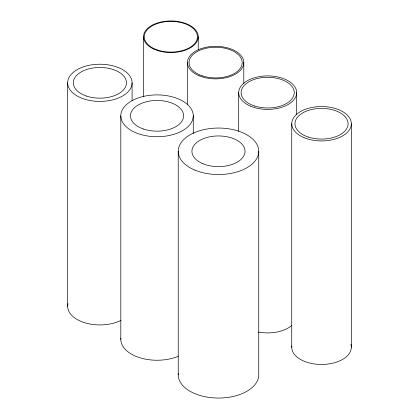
<?xml version="1.0" encoding="UTF-8"?>
<svg xmlns="http://www.w3.org/2000/svg" width="419" height="419" viewBox="0 0 419 419"><rect width="100%" height="100%" fill="white"/><g stroke="black" fill="none" stroke-linecap="round" stroke-linejoin="round"><path stroke-width="0.63" d="M351.321 123.741L351.321 347.257M296.662 92.651L296.662 114.219M291.739 123.741L291.739 347.257M258.743 151.29L258.743 374.806A40.255 23.244 0 0 1 217.529 398.045A40.255 23.244 0 0 1 178.274 373.701M243.8 62.593L243.8 83.507M238.694 92.651L238.694 131.21M198.239 36.757L198.239 49.824M193.269 115.812A36.233 20.919 0 0 1 138.925 133.928A36.233 20.919 0 0 1 138.925 97.7A36.233 20.919 0 0 1 193.269 115.812L193.269 133.462M187.44 62.593L187.44 104.42M178.227 151.29L178.227 374.806M143.492 36.757L143.492 96.883M132.09 82.815A32.205 18.593 0 0 1 83.784 98.921A32.205 18.593 0 0 1 83.784 66.715A32.205 18.593 0 0 1 132.09 82.815L132.09 100.46M120.808 115.812L120.808 339.332M67.679 82.815L67.679 306.336M178.232 356.297A36.233 20.919 0 0 1 139.705 357.7A36.233 20.919 0 0 1 120.855 338.248M120.976 320.388A32.205 18.593 0 0 1 84.449 322.656A32.205 18.593 0 0 1 68.009 303.686M291.682 325.547A28.984 16.734 0 0 1 258.523 332.047M350.881 344.313A29.791 17.2 0 0 1 323.028 364.436A29.791 17.2 0 0 1 291.818 346.031M194.861 170.109A40.255 23.244 0 0 0 258.528 153.689A40.255 23.244 0 0 0 202.063 130.068A40.255 23.244 0 0 0 194.861 170.109M202.896 163.714A26.57 15.341 0 0 0 244.911 152.872A26.57 15.341 0 0 0 207.646 137.285A26.57 15.341 0 0 0 202.896 163.714M143.754 129.099A26.57 15.341 0 0 0 183.611 115.812A26.57 15.341 0 0 0 143.754 102.529A26.57 15.341 0 0 0 143.754 129.099M86.602 96.103A26.57 15.341 0 0 0 126.454 82.815A26.57 15.341 0 0 0 86.602 69.533A26.57 15.341 0 0 0 86.602 96.103M250.672 106.201A28.984 16.734 0 0 0 296.511 94.38A28.984 16.734 0 0 0 255.857 77.368A28.984 16.734 0 0 0 250.672 106.201M254.396 105.934A26.57 15.341 0 0 0 294.248 92.651A26.57 15.341 0 0 0 254.396 79.364A26.57 15.341 0 0 0 254.396 105.934M304.053 137.668A29.791 17.2 0 0 0 351.164 125.517A29.791 17.2 0 0 0 309.379 108.039A29.791 17.2 0 0 0 304.053 137.668M308.248 137.023A26.57 15.341 0 0 0 348.1 123.741A26.57 15.341 0 0 0 308.248 110.454A26.57 15.341 0 0 0 308.248 137.023M199.083 75.766A28.178 16.268 0 0 0 243.649 64.275A28.178 16.268 0 0 0 204.121 47.74A28.178 16.268 0 0 0 199.083 75.766M202.335 75.876A26.57 15.341 0 0 0 242.187 62.593A26.57 15.341 0 0 0 202.335 49.306A26.57 15.341 0 0 0 202.335 75.876M154.805 49.552A27.376 15.807 0 0 0 198.093 38.386A27.376 15.807 0 0 0 159.702 22.322A27.376 15.807 0 0 0 154.805 49.552M157.581 50.039A26.57 15.341 0 0 0 197.438 36.757A26.57 15.341 0 0 0 157.581 23.469A26.57 15.341 0 0 0 157.581 50.039"/></g></svg>
